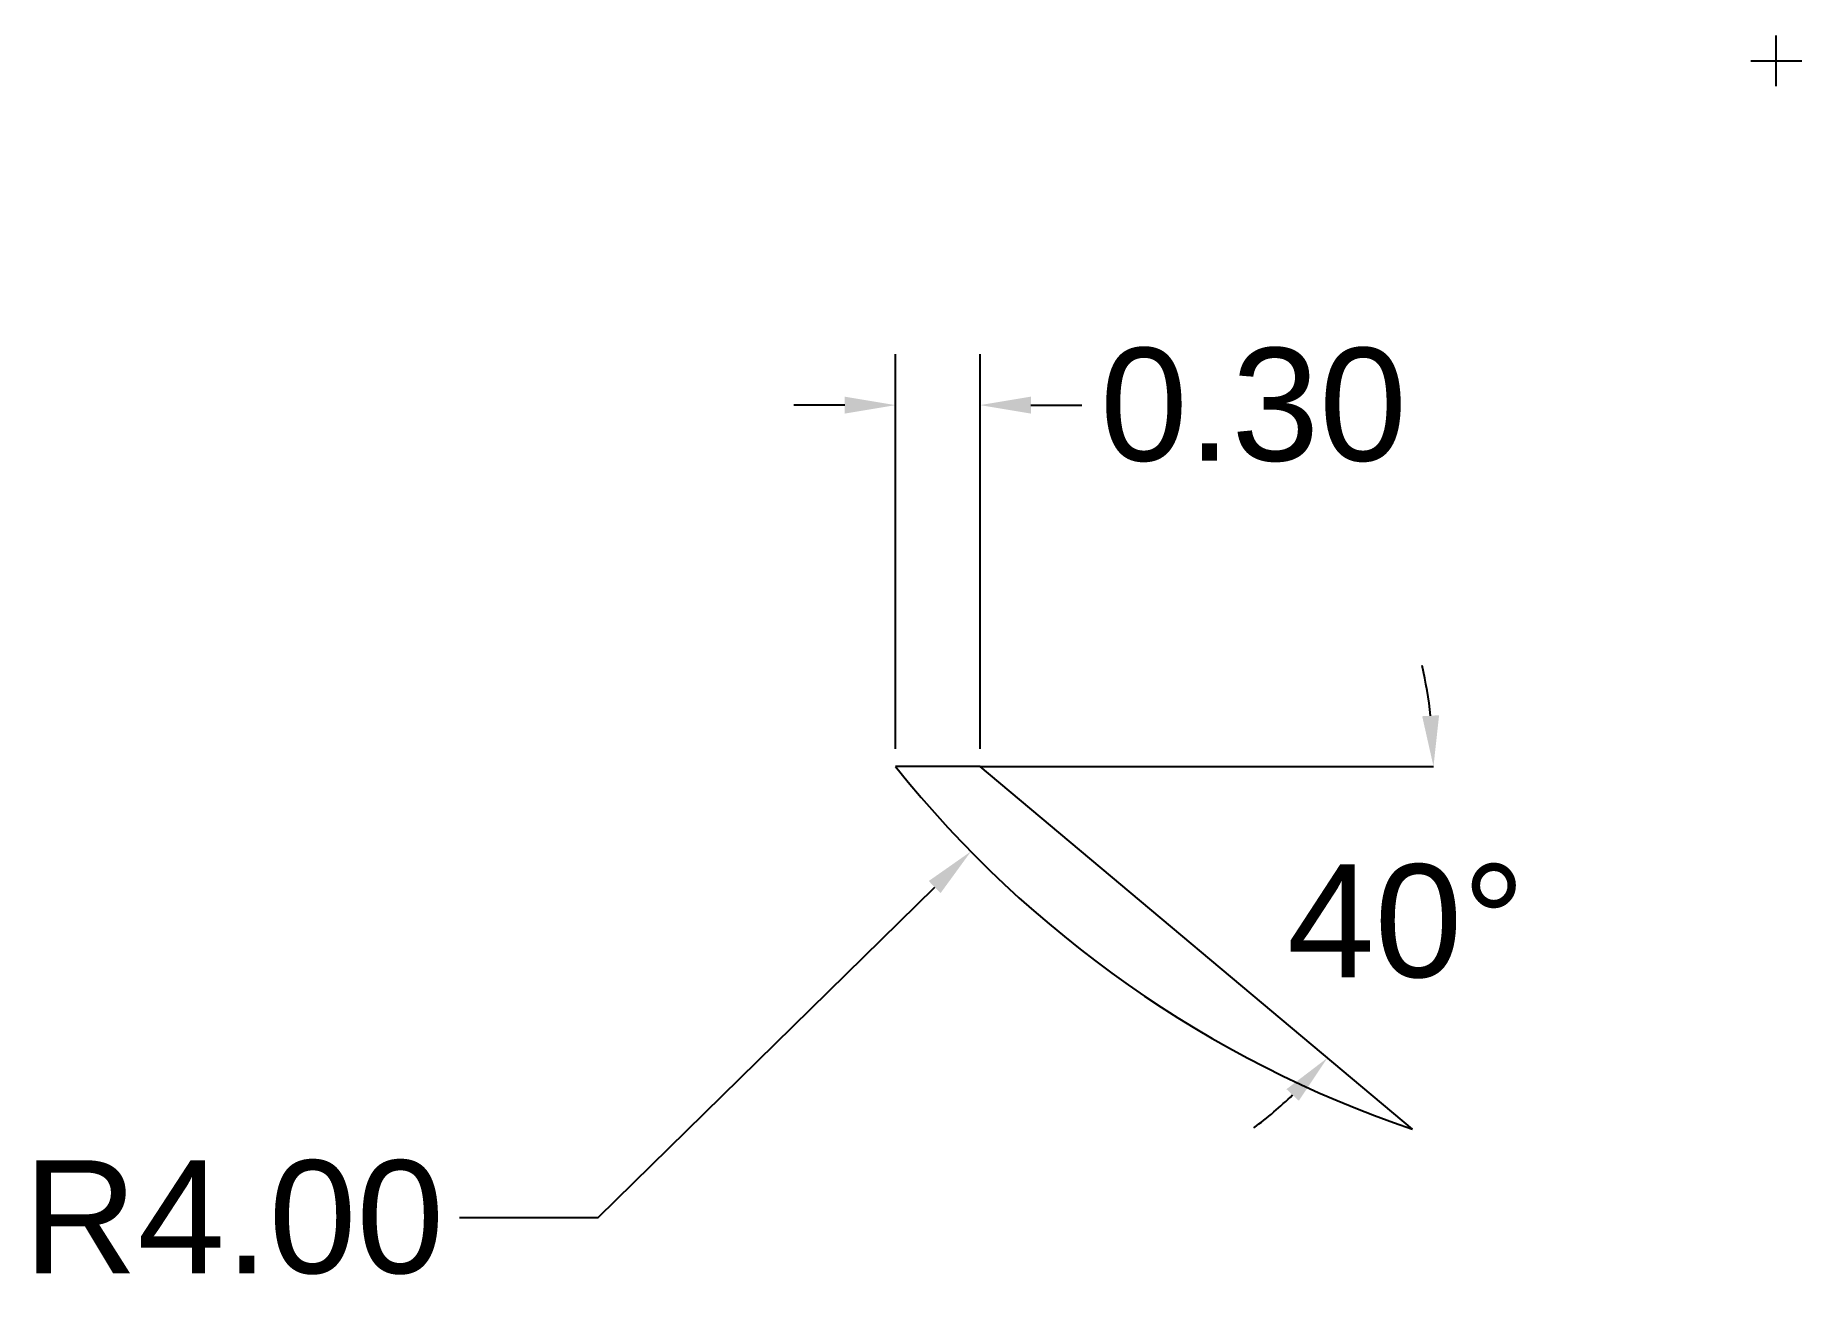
# Model space of a CAD drawing. Header units: inches. Extents: x 27.85 to 34.11, y 10.06 to 14.51.
import ezdxf

# ---------------------------------------------------------------- set-up
doc = ezdxf.new("R2010")
doc.units = ezdxf.units.IN
doc.header["$MEASUREMENT"] = 0
doc.layers.add('Anotari', color=40, linetype='Continuous')
doc.layers.add('Cadru', color=1, linetype='Continuous')
doc.styles.get("Standard").update_dxf_attribs({"font": 'arial.ttf'})
doc.dimstyles.get("Standard").update_dxf_attribs({"dimtxt": 0.18, "dimasz": 0.18, "dimexe": 0.18, "dimexo": 0.0625, "dimgap": 0.09, "dimtad": 0, "dimtih": 1, "dimtoh": 1, "dimdec": 4, "dimzin": 0, "dimdsep": 46, "dimtxsty": 'Standard', "dimcen": 0.09, "dimadec": 0, "dimazin": 0, "dimtfac": 1, "dimtdec": 4, "dimtofl": 0, "dimtmove": 0, "dimatfit": 3, "dimfxl": 1, "dimtolj": 1, "dimtzin": 0, "dimarcsym": 0})

# ---------------------------------------------------------------- blocks, each defined once
blk = doc.blocks.new('*D5')
at = {"layer": 'Anotari', "color": 0, "lineweight": -2, "transparency": 16777216}
for p, q in [((30.9002, 11.9808), (30.9002, 13.3787)), ((31.2002, 11.9808), (31.2002, 13.3787)), ((30.7202, 13.1987), (30.5402, 13.1987)), ((31.3802, 13.1987), (31.5602, 13.1987))]:
    blk.add_line(p, q, dxfattribs=at)
at = {"layer": 'Anotari', "color": 0, "transparency": 16777216}
for points in [[(30.7202, 13.2287), (30.7202, 13.1687), (30.9002, 13.1987)], [(31.3802, 13.2287), (31.3802, 13.1687), (31.2002, 13.1987)]]:
    blk.add_solid(points, dxfattribs=at)
at = {"layer": 'Defpoints', "color": 0, "transparency": 16777216}
for p in [(31.2002, 13.1987), (30.9002, 11.9183), (31.2002, 11.9183)]:
    blk.add_point(p, dxfattribs=at)
at = {"layer": 'Anotari', "color": 0, "transparency": 16777216, "insert": (32.169, 13.1987), "char_height": 0.4, "attachment_point": 5}
blk.add_mtext('\\A1;0.30', dxfattribs=at)
blk = doc.blocks.new('*D6')
at = {"layer": 'Anotari', "color": 0, "lineweight": -2, "transparency": 16777216}
for start, end in [(6.4216, 12.8432), (307.1568, 313.5784)]:
    blk.add_arc((31.2002, 11.9183), 1.6069, start, end, dxfattribs=at)
at = {"layer": 'Anotari', "color": 0, "transparency": 16777216}
for points in [[(32.8269, 12.0997), (32.767, 12.0963), (32.8071, 11.9183)], [(32.286, 10.7747), (32.3297, 10.7337), (32.4311, 10.8854)]]:
    blk.add_solid(points, dxfattribs=at)
at = {"layer": 'Defpoints', "color": 0, "transparency": 16777216}
for p in [(31.2002, 11.9183), (31.2002, 11.9183), (33.7028, 11.9183), (32.6361, 11.1971), (32.7323, 10.6327)]:
    blk.add_point(p, dxfattribs=at)
at = {"layer": 'Anotari', "color": 0, "transparency": 16777216, "insert": (32.7102, 11.3687), "char_height": 0.4, "attachment_point": 5}
blk.add_mtext('\\A1;40°', dxfattribs=at)
blk = doc.blocks.new('*D7')
at = {"layer": 'Anotari', "color": 0, "lineweight": -2, "transparency": 16777216}
for p, q in [((34.0221, 14.329), (34.0221, 14.509)), ((33.9321, 14.419), (34.1121, 14.419)), ((29.8459, 10.3197), (31.0391, 11.4909)), ((29.3551, 10.3197), (29.8459, 10.3197))]:
    blk.add_line(p, q, dxfattribs=at)
at = {"layer": 'Anotari', "color": 0, "transparency": 16777216}
blk.add_solid([(31.018, 11.5123), (31.0601, 11.4695), (31.1675, 11.617)], dxfattribs=at)
at = {"layer": 'Defpoints', "color": 0, "transparency": 16777216}
for p in [(34.0221, 14.419), (31.1675, 11.617)]:
    blk.add_point(p, dxfattribs=at)
at = {"layer": 'Anotari', "color": 0, "transparency": 16777216, "insert": (28.5549, 10.3197), "char_height": 0.4, "attachment_point": 5}
blk.add_mtext('\\A1;R4.00', dxfattribs=at)

msp = doc.modelspace()

# ---------------------------------------------------------------- linework, layer by layer
at = {"layer": 'Anotari'}
msp.add_line((31.20019, 11.91827), (32.80706, 11.91827), dxfattribs=at)
at = {"layer": 'Cadru'}
for p, q in [((31.20019, 11.91827), (30.90019, 11.91827)), ((32.73228, 10.63269), (31.20019, 11.91827))]:
    msp.add_line(p, q, dxfattribs=at)
msp.add_arc((34.02207, 14.41904), 4, 218.696393, 251.188993, dxfattribs=at)

# ---------------------------------------------------------------- dimensions: what is measured, and where the dimension line sits
at = {"layer": 'Anotari'}
dim = msp.add_radius_dim(center=(34.02207, 14.41904), mpoint=(31.16752, 11.61698), dimstyle='Standard', override={"dimtxt": 0.4, "dimdec": 2}, dxfattribs=at)
dim.commit()
dim.dimension.update_dxf_attribs({"geometry": '*D7', "text_midpoint": (28.55489, 10.31966), "dimtype": 164})
dim = msp.add_linear_dim(base=(31.20019, 13.19869), p1=(30.90019, 11.91827), p2=(31.20019, 11.91827), dimstyle='Standard', override={"dimtxt": 0.4, "dimdec": 2}, dxfattribs=at)
dim.commit()
dim.dimension.update_dxf_attribs({"geometry": '*D5', "text_midpoint": (32.16902, 13.19869)})
dim = msp.add_angular_dim_2l(base=(32.63614, 11.19711), line1=((32.73228, 10.63269), (31.20019, 11.91827)), line2=((31.20019, 11.91827), (33.70275, 11.91827)), dimstyle='Standard', override={"dimtxt": 0.4}, dxfattribs=at)
dim.commit()
dim.dimension.update_dxf_attribs({"geometry": '*D6', "text_midpoint": (32.71015, 11.36869)})

doc.saveas('drawing.dxf')
